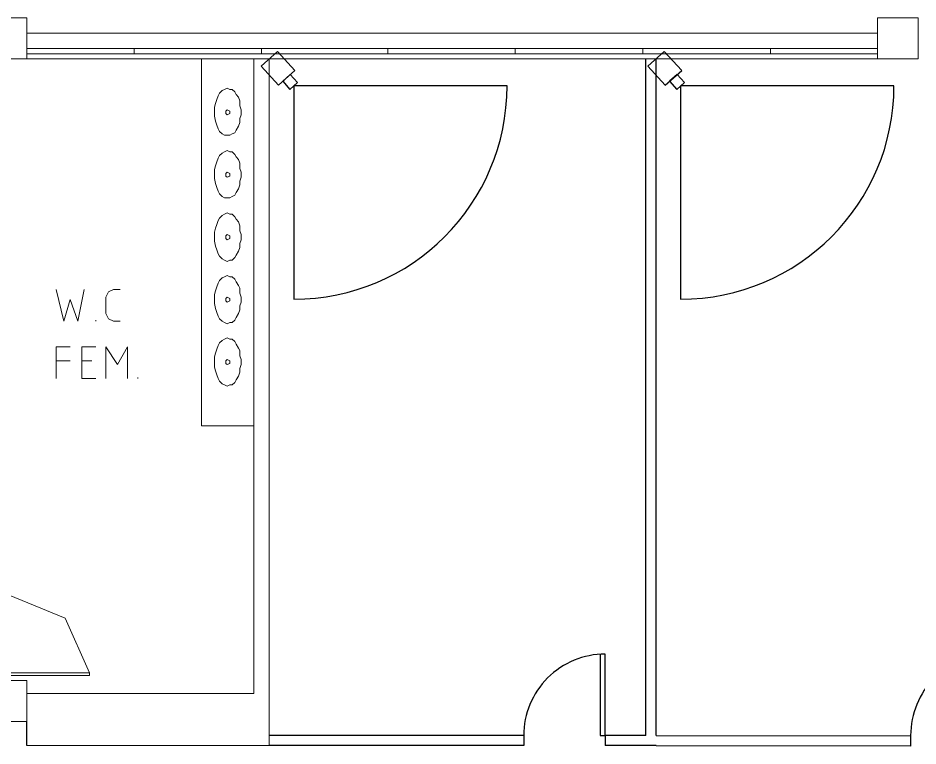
# Model space of a CAD drawing. Header units: millimetres. Extents: x 379 to 563, y 812 to 870.
# Drawn here: x 457.65 to 466.49, y 848.17 to 855.33 of the extents above; entities that cross this region are included whole.
import ezdxf

# ---------------------------------------------------------------- set-up
doc = ezdxf.new("R2010")
doc.units = ezdxf.units.MM
doc.layers.add('Cameras', color=7, linetype='Continuous')

msp = doc.modelspace()

# ---------------------------------------------------------------- linework, layer by layer
for p, q in [((463.8152, 848.2769), (463.8152, 854.9281)), ((463.9152, 848.2769), (463.9152, 854.9281)), ((457.7355, 848.1776), (457.7355, 848.4152)), ((462.6152, 848.2769), (460.1152, 848.2769)), ((462.6152, 848.2769), (462.6152, 848.1769)), ((463.8152, 848.2769), (463.4152, 848.2769)), ((463.4152, 848.2769), (463.4152, 848.1769)), ((463.9152, 848.2769), (466.4152, 848.2746)), ((462.6152, 848.1769), (460.1152, 848.1769)), ((463.9152, 848.1769), (463.4152, 848.1769)), ((463.9152, 848.1769), (466.4152, 848.1746))]:
    msp.add_line(p, q)
at = {"color": 7, "lineweight": 0}
for points in [[(457.3347, 854.9281), (457.7355, 854.9281), (457.7355, 855.3289), (457.3347, 855.3289), (457.3347, 854.9281), (457.3347, 854.9281)], [(466.0896, 854.9281), (466.4904, 854.9281), (466.4904, 855.3289), (466.0896, 855.3289), (466.0896, 854.9281), (466.0896, 854.9281)], [(457.7355, 855.1786), (466.0896, 855.1786)], [(457.7355, 855.0283), (466.0896, 855.0283)], [(458.7876, 854.9782), (458.7876, 855.0283)], [(460.0401, 854.9782), (460.0401, 855.0283)], [(461.28, 854.9782), (461.28, 855.0283)], [(462.5325, 854.9782), (462.5325, 855.0283)], [(463.785, 854.9782), (463.785, 855.0283)], [(465.0375, 854.9782), (465.0375, 855.0283)], [(457.7355, 854.9782), (466.0896, 854.9782)], [(457.7355, 854.9281), (466.0896, 854.9281)], [(457.7355, 848.1776), (460.1152, 848.1776), (460.1152, 854.9281)], [(459.4514, 854.9281), (459.4514, 851.3209)], [(459.9649, 848.6907), (459.9649, 854.9281)], [(459.9649, 854.9281), (460.1152, 854.9281)], [(463.7098, 854.9281), (463.8601, 854.9281)], [(464.8997, 854.9281), (465.05, 854.9281)], [(465.0876, 854.9281), (465.2379, 854.9281)], [(459.5766, 854.402), (459.5766, 854.4521), (459.5892, 854.4897), (459.6017, 854.5273), (459.6142, 854.5649), (459.6267, 854.5899), (459.6518, 854.615), (459.6768, 854.6275), (459.7019, 854.64), (459.7269, 854.6275), (459.752, 854.6275), (459.777, 854.6024), (459.7896, 854.5774), (459.8146, 854.5523), (459.8271, 854.5148), (459.8271, 854.4647), (459.8397, 854.4271), (459.8397, 854.377), (459.8271, 854.3394), (459.8271, 854.3018), (459.8146, 854.2643), (459.7896, 854.2267), (459.777, 854.2016), (459.752, 854.1891), (459.7269, 854.1766), (459.7019, 854.1766), (459.6768, 854.1766), (459.6518, 854.1891), (459.6267, 854.2142), (459.6142, 854.2392), (459.6017, 854.2768), (459.5892, 854.3144), (459.5766, 854.3645), (459.5766, 854.402), (459.5766, 854.402)], [(459.7269, 854.402), (459.7269, 854.4146), (459.7019, 854.4271), (459.6894, 854.4146), (459.6894, 854.402), (459.6894, 854.3895), (459.7019, 854.377), (459.7269, 854.3895), (459.7269, 854.402), (459.7269, 854.402)], [(459.5766, 853.7883), (459.5766, 853.8384), (459.5892, 853.876), (459.6017, 853.9136), (459.6142, 853.9512), (459.6267, 853.9762), (459.6518, 854.0012), (459.6768, 854.0138), (459.7019, 854.0263), (459.7269, 854.0138), (459.752, 854.0138), (459.777, 853.9887), (459.7896, 853.9637), (459.8146, 853.9386), (459.8271, 853.9011), (459.8271, 853.851), (459.8397, 853.8134), (459.8397, 853.7633), (459.8271, 853.7257), (459.8271, 853.6881), (459.8146, 853.6506), (459.7896, 853.613), (459.777, 853.5879), (459.752, 853.5754), (459.7269, 853.5629), (459.7019, 853.5629), (459.6768, 853.5629), (459.6518, 853.5754), (459.6267, 853.6005), (459.6142, 853.6255), (459.6017, 853.6631), (459.5892, 853.7007), (459.5766, 853.7508), (459.5766, 853.7883), (459.5766, 853.7883)], [(459.7269, 853.7883), (459.7269, 853.8009), (459.7019, 853.8134), (459.6894, 853.8009), (459.6894, 853.7883), (459.6894, 853.7758), (459.7019, 853.7633), (459.7269, 853.7758), (459.7269, 853.7883), (459.7269, 853.7883)], [(459.5766, 853.1746), (459.5766, 853.2247), (459.5892, 853.2623), (459.6017, 853.2999), (459.6142, 853.3374), (459.6267, 853.3625), (459.6518, 853.3875), (459.6768, 853.4001), (459.7019, 853.4126), (459.7269, 853.4001), (459.752, 853.4001), (459.777, 853.375), (459.7896, 853.35), (459.8146, 853.3249), (459.8271, 853.2873), (459.8271, 853.2372), (459.8397, 853.1997), (459.8397, 853.1496), (459.8271, 853.112), (459.8271, 853.0744), (459.8146, 853.0368), (459.7896, 852.9993), (459.777, 852.9742), (459.752, 852.9492), (459.7269, 852.9492), (459.7019, 852.9366), (459.6768, 852.9492), (459.6518, 852.9617), (459.6267, 852.9867), (459.6142, 853.0118), (459.6017, 853.0494), (459.5892, 853.0869), (459.5766, 853.137), (459.5766, 853.1746), (459.5766, 853.1746)], [(459.7269, 853.1746), (459.7269, 853.1871), (459.7019, 853.1997), (459.6894, 853.1871), (459.6894, 853.1746), (459.6894, 853.1621), (459.7019, 853.1496), (459.7269, 853.1621), (459.7269, 853.1746), (459.7269, 853.1746)], [(459.5766, 852.5609), (459.5766, 852.611), (459.5892, 852.6486), (459.6017, 852.6861), (459.6142, 852.7237), (459.6267, 852.7488), (459.6518, 852.7738), (459.6768, 852.7863), (459.7019, 852.7989), (459.7269, 852.7863), (459.752, 852.7863), (459.777, 852.7613), (459.7896, 852.7362), (459.8146, 852.6987), (459.8271, 852.6736), (459.8271, 852.6235), (459.8397, 852.5859), (459.8397, 852.5358), (459.8271, 852.4983), (459.8271, 852.4607), (459.8146, 852.4231), (459.7896, 852.3855), (459.777, 852.3605), (459.752, 852.3354), (459.7269, 852.3354), (459.7019, 852.3229), (459.6768, 852.3354), (459.6518, 852.348), (459.6267, 852.373), (459.6142, 852.3981), (459.6017, 852.4356), (459.5892, 852.4732), (459.5766, 852.5233), (459.5766, 852.5609), (459.5766, 852.5609)], [(458.0236, 852.6611), (458.0987, 852.348), (458.1613, 852.5609), (458.2365, 852.348), (458.2991, 852.6611)], [(458.5872, 852.6611), (458.5371, 852.636), (458.512, 852.5859)], [(458.5872, 852.6611), (458.6498, 852.6611)], [(458.512, 852.4231), (458.512, 852.5859)], [(459.7269, 852.5609), (459.7269, 852.5734), (459.7019, 852.5859), (459.6894, 852.5734), (459.6894, 852.5609), (459.6894, 852.5484), (459.7019, 852.5358), (459.7269, 852.5484), (459.7269, 852.5609), (459.7269, 852.5609)], [(458.4118, 852.348), (458.4118, 852.3605)], [(458.512, 852.4231), (458.5371, 852.373), (458.5872, 852.348)], [(458.6498, 852.348), (458.5872, 852.348)], [(459.5766, 851.9472), (459.5766, 851.9973), (459.5892, 852.0348), (459.6017, 852.0724), (459.6142, 852.11), (459.6267, 852.135), (459.6518, 852.1601), (459.6768, 852.1726), (459.7019, 852.1851), (459.7269, 852.1726), (459.752, 852.1726), (459.777, 852.1476), (459.7896, 852.1225), (459.8146, 852.0849), (459.8271, 852.0599), (459.8271, 852.0098), (459.8397, 851.9722), (459.8397, 851.9221), (459.8271, 851.8845), (459.8271, 851.847), (459.8146, 851.8094), (459.7896, 851.7718), (459.777, 851.7468), (459.752, 851.7217), (459.7269, 851.7217), (459.7019, 851.7092), (459.6768, 851.7217), (459.6518, 851.7342), (459.6267, 851.7593), (459.6142, 851.7843), (459.6017, 851.8219), (459.5892, 851.8595), (459.5766, 851.8971), (459.5766, 851.9472), (459.5766, 851.9472)], [(458.0236, 851.7843), (458.0236, 852.0975), (458.1613, 852.0975)], [(458.4118, 851.7843), (458.274, 851.7843), (458.274, 852.0975), (458.4118, 852.0975)], [(458.512, 851.7843), (458.512, 852.0975), (458.6247, 851.9221), (458.7249, 852.0975), (458.7249, 851.7843)], [(458.0236, 851.9597), (458.1613, 851.9597)], [(458.3742, 851.9597), (458.274, 851.9597)], [(459.7269, 851.9472), (459.7269, 851.9597), (459.7019, 851.9722), (459.6894, 851.9597), (459.6894, 851.9472), (459.6894, 851.9346), (459.7019, 851.9221), (459.7269, 851.9346), (459.7269, 851.9472), (459.7269, 851.9472)], [(458.8251, 851.7843), (458.8251, 851.7969)], [(459.4514, 851.3209), (459.9649, 851.3209)], [(458.3492, 848.8911), (458.1112, 849.4297), (457.5601, 849.6551)], [(457.3347, 848.4152), (457.7355, 848.4152), (457.7355, 848.816), (457.3347, 848.816), (457.3347, 848.4152), (457.3347, 848.4152)], [(457.5601, 848.8661), (458.3492, 848.8661), (458.3492, 848.8911), (457.5601, 848.8911), (457.5601, 848.8661), (457.5601, 848.8661)], [(457.7355, 848.6907), (459.9649, 848.6907)]]:
    msp.add_lwpolyline(points, dxfattribs=at)
for points in [[(463.3652, 849.0769), (463.3652, 848.2769), (463.4152, 848.2769), (463.4152, 849.0769, 0.414214), (462.6152, 848.2769)], [(467.1652, 849.0769), (467.1652, 848.2769), (467.2152, 848.2769), (467.2152, 849.0769, 0.414214), (466.4152, 848.2769)]]:
    msp.add_lwpolyline(points, format="xyb")
at = {"layer": 'Cameras', "color": 2}
for p, q in [((462.4518, 854.6607), (460.3558, 854.6607)), ((460.3558, 854.6607), (460.3558, 852.5648)), ((466.2518, 854.6607), (464.1558, 854.6607)), ((464.1558, 854.6607), (464.1558, 852.5648))]:
    msp.add_line(p, q, dxfattribs=at)
at = {"layer": 'Cameras'}
msp.add_line((466.4152, 848.2769), (466.4152, 848.1735), dxfattribs=at)
for points in [[(460.0348, 854.856), (460.2059, 854.6694), (460.3667, 854.8135), (460.1956, 855.0001)], [(463.8348, 854.856), (464.0059, 854.6694), (464.1667, 854.8135), (463.9956, 855.0001)], [(460.2478, 854.7069), (460.3189, 854.6276), (460.3927, 854.6938), (460.3216, 854.7731)], [(464.0478, 854.7069), (464.1189, 854.6276), (464.1927, 854.6938), (464.1216, 854.7731)]]:
    msp.add_lwpolyline(points, close=True, dxfattribs=at)
at = {"layer": 'Cameras', "color": 2}
for centre in [(460.3558, 854.6607), (464.1558, 854.6607)]:
    msp.add_arc(centre, 2.0959, 270, 0, dxfattribs=at)

doc.saveas('drawing.dxf')
